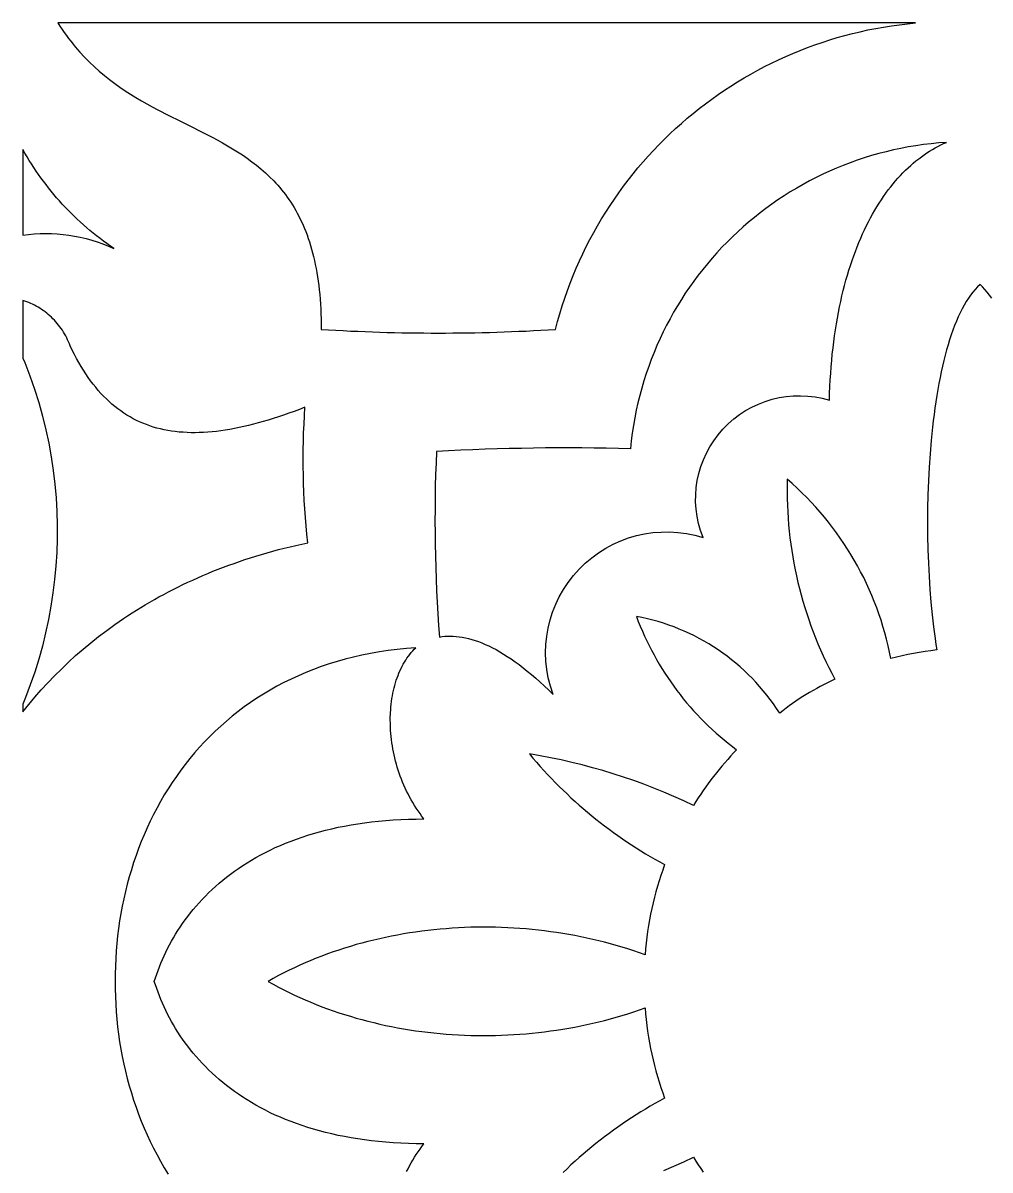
# Model space of a CAD drawing. Extents: x -4950 to -2150, y -1354 to 1346.
# Drawn here: x -4249.8 to -4099, y 516.7 to 695.6 of the extents above; entities that cross this region are included whole.
import ezdxf

# ---------------------------------------------------------------- set-up
doc = ezdxf.new("R2010")
doc.units = 0
doc.layers.add('LAYER_1', color=18, linetype='CONTINUOUS')

msp = doc.modelspace()

# ---------------------------------------------------------------- linework, layer by layer
at = {"layer": 'LAYER_1'}
for points in [[(-4244.39, 695.61), (-4244.07, 695.1), (-4243.74, 694.61), (-4243.41, 694.13), (-4243.07, 693.66), (-4242.73, 693.2), (-4242.39, 692.75), (-4242.03, 692.32), (-4241.68, 691.89), (-4241.32, 691.47), (-4240.96, 691.06), (-4240.22, 690.27), (-4239.47, 689.51), (-4238.7, 688.78), (-4237.93, 688.09), (-4237.14, 687.43), (-4236.34, 686.8), (-4235.53, 686.19), (-4234.71, 685.61), (-4233.88, 685.05), (-4233.05, 684.51), (-4232.21, 683.99), (-4231.37, 683.49), (-4230.52, 683), (-4229.66, 682.53), (-4228.81, 682.07), (-4227.1, 681.19), (-4225.39, 680.33), (-4223.69, 679.49), (-4222.01, 678.65), (-4220.35, 677.79), (-4219.54, 677.36), (-4218.73, 676.91), (-4217.93, 676.46), (-4217.15, 675.99), (-4216.37, 675.51), (-4215.61, 675.02), (-4214.86, 674.5), (-4214.13, 673.97), (-4213.41, 673.42), (-4212.71, 672.84), (-4212.03, 672.25), (-4211.36, 671.62), (-4210.71, 670.97), (-4210.4, 670.63), (-4210.09, 670.29), (-4209.78, 669.93), (-4209.49, 669.57), (-4209.19, 669.21), (-4208.9, 668.83), (-4208.62, 668.44), (-4208.35, 668.05), (-4208.08, 667.64), (-4207.81, 667.23), (-4207.55, 666.81), (-4207.3, 666.38), (-4207.06, 665.94), (-4206.82, 665.48), (-4206.59, 665.02), (-4206.36, 664.55), (-4206.14, 664.06), (-4205.93, 663.57), (-4205.73, 663.06), (-4205.53, 662.54), (-4205.35, 662.01), (-4205.17, 661.47), (-4204.99, 660.92), (-4204.83, 660.35), (-4204.67, 659.77), (-4204.52, 659.18), (-4204.38, 658.58), (-4204.24, 657.96), (-4204.12, 657.33), (-4204, 656.69), (-4203.9, 656.03), (-4203.8, 655.35), (-4203.71, 654.67), (-4203.63, 653.97), (-4203.55, 653.25), (-4203.49, 652.52), (-4203.44, 651.77), (-4203.39, 651.01), (-4203.36, 650.23), (-4203.33, 649.44), (-4203.32, 648.63), (-4203.31, 647.81, 0.030769), (-4166.79, 647.81), (-4166.46, 649.04), (-4166.11, 650.26), (-4165.74, 651.47), (-4165.34, 652.67), (-4164.92, 653.86), (-4164.48, 655.04), (-4164.02, 656.2), (-4163.54, 657.35), (-4163.04, 658.49), (-4162.51, 659.62), (-4161.97, 660.73), (-4161.4, 661.83), (-4160.81, 662.92), (-4160.21, 663.99), (-4159.58, 665.05), (-4158.94, 666.1), (-4158.27, 667.13), (-4157.59, 668.14), (-4156.89, 669.14), (-4156.17, 670.13), (-4155.43, 671.1), (-4154.68, 672.06), (-4153.91, 673), (-4153.12, 673.93), (-4152.31, 674.84), (-4151.49, 675.73), (-4150.65, 676.61), (-4149.8, 677.47), (-4148.93, 678.31), (-4148.04, 679.14), (-4147.14, 679.94), (-4146.22, 680.74), (-4145.29, 681.51), (-4144.35, 682.27), (-4143.39, 683), (-4142.41, 683.72), (-4141.43, 684.43), (-4140.43, 685.11), (-4139.41, 685.77), (-4138.39, 686.42), (-4137.35, 687.04), (-4136.3, 687.65), (-4135.23, 688.24), (-4134.16, 688.8), (-4133.07, 689.35), (-4131.98, 689.87), (-4130.87, 690.38), (-4129.75, 690.86), (-4128.62, 691.33), (-4127.49, 691.77), (-4126.34, 692.19), (-4125.18, 692.59), (-4124.01, 692.97), (-4122.84, 693.32), (-4121.65, 693.65), (-4120.46, 693.97), (-4119.26, 694.25), (-4118.05, 694.52), (-4116.83, 694.76), (-4115.61, 694.98), (-4114.38, 695.17), (-4113.14, 695.34), (-4111.9, 695.49), (-4110.65, 695.62)], [(-4105.8, 676.98), (-4107, 676.89), (-4108.2, 676.78), (-4109.39, 676.63), (-4110.58, 676.46), (-4111.75, 676.27), (-4112.92, 676.05), (-4114.07, 675.8), (-4115.22, 675.53), (-4116.36, 675.24), (-4117.49, 674.92), (-4118.61, 674.57), (-4119.71, 674.2), (-4120.81, 673.81), (-4121.9, 673.4), (-4122.97, 672.96), (-4124.04, 672.49), (-4125.09, 672.01), (-4126.13, 671.5), (-4127.15, 670.98), (-4128.17, 670.43), (-4129.16, 669.85), (-4130.15, 669.26), (-4131.12, 668.65), (-4132.08, 668.02), (-4133.02, 667.36), (-4133.95, 666.69), (-4134.87, 665.99), (-4135.76, 665.28), (-4136.65, 664.55), (-4137.51, 663.8), (-4138.36, 663.03), (-4139.19, 662.24), (-4140.01, 661.44), (-4140.81, 660.62), (-4141.59, 659.78), (-4142.35, 658.92), (-4143.09, 658.05), (-4143.82, 657.16), (-4144.53, 656.25), (-4145.21, 655.33), (-4145.88, 654.39), (-4146.53, 653.44), (-4147.15, 652.47), (-4147.76, 651.49), (-4148.35, 650.49), (-4148.91, 649.48), (-4149.45, 648.46), (-4149.98, 647.42), (-4150.47, 646.37), (-4150.95, 645.3), (-4151.4, 644.23), (-4151.84, 643.14), (-4152.24, 642.04), (-4152.63, 640.92), (-4152.99, 639.8), (-4153.32, 638.66), (-4153.63, 637.52), (-4153.92, 636.36), (-4154.18, 635.19), (-4154.41, 634.01), (-4154.62, 632.83), (-4154.8, 631.63), (-4154.96, 630.42), (-4155.08, 629.21, 0.020022), (-4185.33, 628.77), (-4185.41, 626.97), (-4185.47, 625.16), (-4185.52, 623.35), (-4185.55, 621.53), (-4185.57, 619.72), (-4185.58, 617.91), (-4185.57, 616.1), (-4185.55, 614.29), (-4185.51, 612.48), (-4185.46, 610.67), (-4185.4, 608.87), (-4185.32, 607.06), (-4185.22, 605.25), (-4185.12, 603.44), (-4185, 601.63), (-4184.86, 599.83), (-4184.45, 599.89), (-4184.04, 599.94), (-4183.61, 599.97), (-4183.17, 599.98), (-4182.72, 599.97), (-4182.27, 599.93), (-4181.8, 599.88), (-4181.32, 599.81), (-4180.84, 599.72), (-4180.34, 599.6), (-4179.84, 599.46), (-4179.32, 599.31), (-4178.8, 599.12), (-4178.27, 598.92), (-4177.73, 598.69), (-4177.18, 598.44), (-4176.62, 598.16), (-4176.05, 597.86), (-4175.47, 597.54), (-4174.88, 597.18), (-4174.29, 596.81), (-4173.68, 596.41), (-4173.07, 595.98), (-4172.44, 595.52), (-4171.81, 595.04), (-4171.17, 594.53), (-4170.52, 593.99), (-4169.86, 593.43), (-4169.2, 592.83), (-4168.52, 592.21), (-4167.84, 591.56), (-4167.15, 590.88, -0.625155), (-4143.77, 615.33, -0.629642), (-4124.05, 636.77), (-4124.02, 637.84), (-4123.98, 638.9), (-4123.92, 639.94), (-4123.85, 640.96), (-4123.78, 641.98), (-4123.69, 642.98), (-4123.6, 643.96), (-4123.49, 644.93), (-4123.37, 645.89), (-4123.25, 646.83), (-4123.11, 647.76), (-4122.96, 648.67), (-4122.81, 649.57), (-4122.64, 650.46), (-4122.47, 651.33), (-4122.29, 652.19), (-4122.1, 653.03), (-4121.9, 653.86), (-4121.69, 654.67), (-4121.47, 655.47), (-4121.25, 656.26), (-4121.01, 657.03), (-4120.77, 657.79), (-4120.53, 658.54), (-4120.27, 659.27), (-4120, 659.99), (-4119.73, 660.69), (-4119.45, 661.38), (-4119.17, 662.05), (-4118.88, 662.71), (-4118.58, 663.36), (-4118.27, 664), (-4117.96, 664.61), (-4117.64, 665.22), (-4117.31, 665.81), (-4116.98, 666.39), (-4116.65, 666.95), (-4116.3, 667.5), (-4115.95, 668.04), (-4115.6, 668.56), (-4115.24, 669.07), (-4114.87, 669.57), (-4114.5, 670.05), (-4114.13, 670.51), (-4113.75, 670.97), (-4113.36, 671.41), (-4112.98, 671.83), (-4112.58, 672.24), (-4112.18, 672.64), (-4111.78, 673.03), (-4111.38, 673.4), (-4110.97, 673.76), (-4110.55, 674.1), (-4110.13, 674.43), (-4109.71, 674.75), (-4109.29, 675.05), (-4108.86, 675.34), (-4108.43, 675.61), (-4108, 675.88), (-4107.56, 676.12), (-4107.13, 676.36), (-4106.69, 676.58), (-4106.24, 676.79)], [(-4249.84, 643.33), (-4249.55, 642.64), (-4248.76, 640.57), (-4248.03, 638.48), (-4247.37, 636.39), (-4246.78, 634.28), (-4246.26, 632.17), (-4245.81, 630.05), (-4245.42, 627.93), (-4245.1, 625.8), (-4244.85, 623.67), (-4244.66, 621.54), (-4244.54, 619.41), (-4244.49, 617.28), (-4244.49, 615.16), (-4244.56, 613.04), (-4244.7, 610.92), (-4244.9, 608.81), (-4245.16, 606.71), (-4245.48, 604.63), (-4245.86, 602.55), (-4246.31, 600.48), (-4246.81, 598.43), (-4247.38, 596.39), (-4248, 594.37), (-4248.69, 592.37), (-4249.43, 590.39), (-4249.84, 589.38), (-4249.84, 588.14), (-4248.92, 589.3), (-4247.97, 590.44), (-4246.98, 591.57), (-4245.97, 592.68), (-4244.93, 593.77), (-4243.85, 594.84), (-4242.75, 595.9), (-4241.62, 596.93), (-4240.45, 597.95), (-4239.26, 598.94), (-4238.03, 599.91), (-4236.78, 600.86), (-4235.49, 601.79), (-4234.84, 602.25), (-4234.18, 602.7), (-4233.51, 603.14), (-4232.83, 603.58), (-4232.15, 604.02), (-4231.46, 604.44), (-4230.76, 604.86), (-4230.05, 605.28), (-4229.34, 605.69), (-4228.62, 606.09), (-4227.89, 606.48), (-4227.16, 606.87), (-4226.41, 607.26), (-4225.66, 607.63), (-4224.9, 608), (-4224.14, 608.37), (-4223.36, 608.72), (-4222.58, 609.07), (-4221.79, 609.42), (-4221, 609.75), (-4220.2, 610.08), (-4219.38, 610.4), (-4218.57, 610.72), (-4217.74, 611.02), (-4216.91, 611.32), (-4216.07, 611.62), (-4215.22, 611.9), (-4214.36, 612.18), (-4213.5, 612.45), (-4212.63, 612.71), (-4211.75, 612.97), (-4210.87, 613.22), (-4209.98, 613.46), (-4209.08, 613.69), (-4208.17, 613.91), (-4207.26, 614.13), (-4206.33, 614.34), (-4205.4, 614.54, -0.045249), (-4205.85, 635.67), (-4206.7, 635.34), (-4207.54, 635.03), (-4208.37, 634.73), (-4209.19, 634.44), (-4210, 634.17), (-4210.8, 633.91), (-4211.59, 633.67), (-4212.37, 633.43), (-4213.14, 633.22), (-4213.9, 633.02), (-4214.66, 632.83), (-4215.4, 632.65), (-4216.13, 632.49), (-4216.86, 632.35), (-4217.58, 632.22), (-4218.28, 632.1), (-4218.98, 632), (-4219.67, 631.91), (-4220.35, 631.84), (-4221.02, 631.78), (-4221.68, 631.74), (-4222.34, 631.71), (-4222.98, 631.7), (-4223.62, 631.7), (-4224.25, 631.72), (-4224.86, 631.76), (-4225.47, 631.8), (-4226.08, 631.87), (-4226.67, 631.95), (-4227.25, 632.05), (-4227.83, 632.16), (-4228.4, 632.29), (-4228.96, 632.43), (-4229.51, 632.59), (-4230.05, 632.77), (-4230.59, 632.96), (-4231.12, 633.17), (-4231.64, 633.39), (-4232.15, 633.63), (-4232.65, 633.89), (-4233.14, 634.16), (-4233.63, 634.46), (-4234.11, 634.76), (-4234.58, 635.09), (-4235.05, 635.43), (-4235.51, 635.79), (-4235.95, 636.16), (-4236.4, 636.56), (-4236.83, 636.97), (-4237.26, 637.4), (-4237.68, 637.84), (-4238.09, 638.3), (-4238.49, 638.78), (-4238.89, 639.28), (-4239.28, 639.8), (-4239.66, 640.33), (-4240.04, 640.88), (-4240.41, 641.45), (-4240.77, 642.04), (-4241.12, 642.64), (-4241.47, 643.26), (-4241.81, 643.91), (-4242.14, 644.57), (-4242.47, 645.24), (-4242.59, 645.57), (-4242.73, 645.89), (-4242.87, 646.21), (-4243.02, 646.52), (-4243.17, 646.82), (-4243.34, 647.11), (-4243.51, 647.4), (-4243.69, 647.69), (-4243.88, 647.96), (-4244.08, 648.23), (-4244.28, 648.5), (-4244.49, 648.75), (-4244.71, 649), (-4244.93, 649.25), (-4245.16, 649.48), (-4245.39, 649.71), (-4245.64, 649.93), (-4245.88, 650.14), (-4246.13, 650.35), (-4246.39, 650.55), (-4246.66, 650.74), (-4246.92, 650.93), (-4247.2, 651.1), (-4247.47, 651.27), (-4247.76, 651.43), (-4248.04, 651.58), (-4248.33, 651.73), (-4248.63, 651.86), (-4248.93, 651.99), (-4249.23, 652.11), (-4249.53, 652.22), (-4249.84, 652.32)]]:
    msp.add_lwpolyline(points, format="xyb", close=True, dxfattribs=at)
msp.add_lwpolyline([(-4235.64, 660.44), (-4236.2, 660.82), (-4236.75, 661.21), (-4237.29, 661.6), (-4237.82, 662), (-4238.35, 662.41), (-4238.88, 662.83), (-4239.39, 663.25), (-4239.9, 663.68), (-4240.4, 664.12), (-4240.89, 664.57), (-4241.38, 665.02), (-4241.86, 665.47), (-4242.33, 665.94), (-4242.8, 666.41), (-4243.25, 666.89), (-4243.7, 667.37), (-4244.15, 667.86), (-4244.58, 668.35), (-4245.01, 668.85), (-4245.43, 669.36), (-4245.84, 669.87), (-4246.24, 670.39), (-4246.64, 670.92), (-4247.03, 671.45), (-4247.41, 671.98), (-4247.78, 672.52), (-4248.14, 673.06), (-4248.5, 673.62), (-4248.85, 674.17), (-4249.19, 674.73), (-4249.52, 675.3), (-4249.84, 675.86), (-4249.84, 662.52), (-4248.96, 662.63), (-4248.07, 662.71), (-4247.17, 662.76), (-4246.28, 662.78), (-4245.38, 662.76), (-4244.48, 662.71), (-4243.58, 662.63), (-4242.68, 662.51), (-4241.79, 662.37), (-4240.89, 662.19), (-4240, 661.98), (-4239.12, 661.73), (-4238.24, 661.46), (-4237.36, 661.15), (-4236.5, 660.81)], close=True, dxfattribs=at)
msp.add_lwpolyline([(-4098.72, 652.68), (-4099.07, 653.17), (-4099.43, 653.63), (-4099.79, 654.05), (-4100.17, 654.44), (-4100.55, 654.8), (-4100.94, 654.44), (-4101.31, 654.05), (-4101.68, 653.63), (-4102.03, 653.17), (-4102.38, 652.68), (-4102.71, 652.16), (-4103.04, 651.61), (-4103.36, 651.03), (-4103.66, 650.42), (-4103.96, 649.78), (-4104.25, 649.12), (-4104.53, 648.43), (-4104.79, 647.71), (-4105.05, 646.97), (-4105.3, 646.21), (-4105.54, 645.43), (-4105.78, 644.62), (-4106, 643.79), (-4106.21, 642.95), (-4106.42, 642.08), (-4106.61, 641.2), (-4106.8, 640.29), (-4106.97, 639.37), (-4107.14, 638.44), (-4107.3, 637.49), (-4107.45, 636.53), (-4107.6, 635.55), (-4107.73, 634.56), (-4107.86, 633.56), (-4107.97, 632.55), (-4108.08, 631.53), (-4108.18, 630.5), (-4108.36, 628.41), (-4108.5, 626.3), (-4108.61, 624.17), (-4108.69, 622.03), (-4108.74, 619.88), (-4108.75, 617.73), (-4108.74, 615.6), (-4108.69, 613.47), (-4108.62, 611.37), (-4108.52, 609.29), (-4108.38, 607.25), (-4108.22, 605.26), (-4108.04, 603.31), (-4107.82, 601.41), (-4107.58, 599.58), (-4107.44, 598.69), (-4107.31, 597.82), (-4108.22, 597.7), (-4109.13, 597.57), (-4110.03, 597.43), (-4110.93, 597.26), (-4111.82, 597.08), (-4112.71, 596.89), (-4113.59, 596.68), (-4114.47, 596.46), (-4114.67, 597.47), (-4114.9, 598.48), (-4115.14, 599.48), (-4115.41, 600.48), (-4115.7, 601.47), (-4116, 602.45), (-4116.33, 603.43), (-4116.68, 604.39), (-4117.05, 605.35), (-4117.44, 606.3), (-4117.84, 607.24), (-4118.27, 608.17), (-4118.71, 609.1), (-4119.18, 610.01), (-4119.66, 610.91), (-4120.17, 611.8), (-4120.69, 612.69), (-4121.23, 613.56), (-4121.78, 614.42), (-4122.36, 615.27), (-4122.95, 616.1), (-4123.56, 616.93), (-4124.19, 617.74), (-4124.84, 618.54), (-4125.5, 619.33), (-4126.19, 620.1), (-4126.88, 620.86), (-4127.6, 621.61), (-4128.33, 622.34), (-4129.08, 623.05), (-4129.84, 623.76), (-4130.62, 624.45), (-4130.64, 623.43), (-4130.65, 622.41), (-4130.64, 621.39), (-4130.61, 620.38), (-4130.56, 619.36), (-4130.5, 618.35), (-4130.42, 617.34), (-4130.33, 616.33), (-4130.21, 615.32), (-4130.09, 614.32), (-4129.94, 613.32), (-4129.78, 612.32), (-4129.6, 611.33), (-4129.41, 610.33), (-4129.2, 609.35), (-4128.97, 608.36), (-4128.73, 607.38), (-4128.47, 606.4), (-4128.2, 605.43), (-4127.91, 604.46), (-4127.6, 603.5), (-4127.28, 602.54), (-4126.95, 601.59), (-4126.59, 600.64), (-4126.22, 599.7), (-4125.84, 598.76), (-4125.44, 597.83), (-4125.02, 596.91), (-4124.59, 595.99), (-4124.14, 595.07), (-4123.68, 594.17), (-4123.2, 593.27), (-4124.35, 592.71), (-4125.48, 592.13), (-4126.04, 591.82), (-4126.59, 591.51), (-4127.14, 591.19), (-4127.68, 590.86), (-4128.22, 590.53), (-4128.75, 590.18), (-4129.28, 589.83), (-4129.8, 589.47), (-4130.31, 589.1), (-4130.82, 588.72), (-4131.32, 588.33), (-4131.81, 587.93, 0.209037), (-4154.16, 603.04), (-4153.87, 602.27), (-4153.56, 601.5), (-4153.23, 600.74), (-4152.89, 599.98), (-4152.54, 599.23), (-4152.18, 598.49), (-4151.8, 597.76), (-4151.41, 597.03), (-4151.01, 596.31), (-4150.6, 595.6), (-4150.17, 594.9), (-4149.73, 594.2), (-4149.28, 593.51), (-4148.81, 592.84), (-4148.34, 592.17), (-4147.85, 591.51), (-4147.35, 590.85), (-4146.84, 590.21), (-4146.32, 589.58), (-4145.78, 588.95), (-4145.24, 588.34), (-4144.68, 587.73), (-4144.11, 587.13), (-4143.53, 586.55), (-4142.94, 585.97), (-4142.35, 585.41), (-4141.73, 584.85), (-4141.11, 584.31), (-4140.48, 583.78), (-4139.84, 583.26), (-4139.19, 582.74), (-4138.53, 582.24), (-4139, 581.75), (-4139.47, 581.24), (-4139.92, 580.73), (-4140.38, 580.22), (-4140.82, 579.69), (-4141.26, 579.17), (-4141.69, 578.63), (-4142.11, 578.09), (-4142.53, 577.55), (-4142.94, 577), (-4143.34, 576.44), (-4143.74, 575.88), (-4144.13, 575.31), (-4144.51, 574.73), (-4144.88, 574.15), (-4145.25, 573.57), (-4146.77, 574.28), (-4148.31, 574.97), (-4149.86, 575.63), (-4151.42, 576.26), (-4152.99, 576.86), (-4154.57, 577.43), (-4156.16, 577.98), (-4157.76, 578.5), (-4159.37, 578.99), (-4160.99, 579.45), (-4162.61, 579.88), (-4164.25, 580.28), (-4165.89, 580.66), (-4167.54, 581), (-4169.19, 581.32), (-4170.85, 581.61), (-4170.3, 580.95), (-4169.74, 580.3), (-4169.17, 579.66), (-4168.59, 579.02), (-4168.01, 578.39), (-4167.42, 577.77), (-4166.82, 577.15), (-4166.21, 576.54), (-4165.6, 575.94), (-4164.98, 575.35), (-4164.36, 574.77), (-4163.73, 574.19), (-4163.09, 573.62), (-4162.44, 573.06), (-4161.79, 572.5), (-4161.13, 571.96), (-4160.46, 571.42), (-4159.79, 570.89), (-4159.11, 570.37), (-4158.43, 569.85), (-4157.74, 569.35), (-4157.04, 568.85), (-4156.34, 568.36), (-4155.63, 567.88), (-4154.92, 567.4), (-4154.2, 566.94), (-4153.47, 566.48), (-4152.74, 566.03), (-4152, 565.59), (-4151.26, 565.16), (-4150.51, 564.74), (-4149.76, 564.33), (-4150.06, 563.49), (-4150.34, 562.65), (-4150.61, 561.81), (-4150.87, 560.95), (-4151.12, 560.09), (-4151.34, 559.23), (-4151.56, 558.35), (-4151.76, 557.48), (-4151.94, 556.59), (-4152.11, 555.7), (-4152.27, 554.81), (-4152.41, 553.91), (-4152.53, 553.01), (-4152.64, 552.1), (-4152.73, 551.18), (-4152.8, 550.27), (-4153.69, 550.58), (-4154.58, 550.88), (-4155.48, 551.17), (-4156.38, 551.45), (-4157.29, 551.72), (-4158.2, 551.97), (-4159.12, 552.22), (-4160.04, 552.45), (-4160.97, 552.67), (-4161.9, 552.87), (-4162.83, 553.07), (-4163.77, 553.25), (-4164.71, 553.43), (-4165.65, 553.58), (-4166.6, 553.73), (-4167.54, 553.87), (-4168.5, 553.99), (-4169.45, 554.11), (-4170.4, 554.21), (-4171.36, 554.29), (-4172.32, 554.37), (-4173.28, 554.43), (-4174.23, 554.49), (-4175.2, 554.53), (-4176.16, 554.55), (-4177.12, 554.57), (-4178.08, 554.57), (-4179.04, 554.57), (-4180, 554.55), (-4180.96, 554.51), (-4181.92, 554.47), (-4182.88, 554.41), (-4183.83, 554.34), (-4184.79, 554.26), (-4185.74, 554.17), (-4186.69, 554.06), (-4187.64, 553.95), (-4188.59, 553.82), (-4189.53, 553.67), (-4190.47, 553.52), (-4191.41, 553.35), (-4192.35, 553.18), (-4193.28, 552.98), (-4194.2, 552.78), (-4195.13, 552.57), (-4196.05, 552.34), (-4196.96, 552.1), (-4197.87, 551.85), (-4198.77, 551.58), (-4199.67, 551.3), (-4200.57, 551.01), (-4201.46, 550.71), (-4202.34, 550.4), (-4203.22, 550.07), (-4204.09, 549.73), (-4204.95, 549.38), (-4205.81, 549.02), (-4206.66, 548.64), (-4207.5, 548.25), (-4208.33, 547.85), (-4209.16, 547.44), (-4209.98, 547.01), (-4210.79, 546.57), (-4211.59, 546.12), (-4210.79, 545.67), (-4209.98, 545.23), (-4209.16, 544.81), (-4208.33, 544.39), (-4207.5, 543.99), (-4206.66, 543.6), (-4205.81, 543.23), (-4204.95, 542.86), (-4204.09, 542.51), (-4203.22, 542.17), (-4202.34, 541.85), (-4201.46, 541.53), (-4200.57, 541.23), (-4199.67, 540.94), (-4198.77, 540.67), (-4197.87, 540.4), (-4196.96, 540.15), (-4196.05, 539.91), (-4195.13, 539.68), (-4194.2, 539.47), (-4193.28, 539.26), (-4192.35, 539.07), (-4191.41, 538.89), (-4190.47, 538.73), (-4189.53, 538.57), (-4188.59, 538.43), (-4187.64, 538.3), (-4186.69, 538.18), (-4185.74, 538.08), (-4184.79, 537.98), (-4183.83, 537.9), (-4182.88, 537.83), (-4181.92, 537.78), (-4180.96, 537.73), (-4180, 537.7), (-4179.04, 537.68), (-4178.08, 537.67), (-4177.12, 537.68), (-4176.16, 537.69), (-4175.2, 537.72), (-4174.23, 537.76), (-4173.28, 537.81), (-4172.32, 537.88), (-4171.36, 537.95), (-4170.4, 538.04), (-4169.45, 538.14), (-4168.5, 538.25), (-4167.54, 538.38), (-4166.6, 538.51), (-4165.65, 538.66), (-4164.71, 538.82), (-4163.77, 538.99), (-4162.83, 539.18), (-4161.9, 539.37), (-4160.97, 539.58), (-4160.04, 539.8), (-4159.12, 540.03), (-4158.2, 540.27), (-4157.29, 540.53), (-4156.38, 540.8), (-4155.48, 541.07), (-4154.58, 541.36), (-4153.69, 541.67), (-4152.8, 541.98), (-4152.73, 541.06), (-4152.64, 540.15), (-4152.53, 539.24), (-4152.41, 538.34), (-4152.27, 537.44), (-4152.11, 536.54), (-4151.94, 535.65), (-4151.76, 534.77), (-4151.56, 533.89), (-4151.34, 533.02), (-4151.12, 532.15), (-4150.87, 531.29), (-4150.61, 530.44), (-4150.34, 529.59), (-4150.06, 528.75), (-4149.76, 527.92), (-4150.51, 527.5), (-4151.26, 527.08), (-4152, 526.65), (-4152.74, 526.21), (-4153.47, 525.76), (-4154.2, 525.31), (-4154.92, 524.84), (-4155.63, 524.37), (-4156.34, 523.89), (-4157.04, 523.4), (-4157.74, 522.9), (-4158.43, 522.39), (-4159.11, 521.88), (-4159.79, 521.36), (-4160.46, 520.83), (-4161.13, 520.29), (-4161.79, 519.74), (-4162.44, 519.19), (-4163.09, 518.63), (-4163.73, 518.06), (-4164.36, 517.48), (-4164.98, 516.89), (-4165.6, 516.3)], format="xyb", dxfattribs=at)
for points in [[(-4190.01, 516.44), (-4189.78, 516.9), (-4189.54, 517.35), (-4189.3, 517.8), (-4189.04, 518.24), (-4188.77, 518.68), (-4188.5, 519.11), (-4188.21, 519.54), (-4187.91, 519.96), (-4187.61, 520.38), (-4187.29, 520.79), (-4188.52, 520.8), (-4189.73, 520.83), (-4190.92, 520.88), (-4192.09, 520.95), (-4193.23, 521.03), (-4194.36, 521.13), (-4195.46, 521.25), (-4196.55, 521.39), (-4197.61, 521.54), (-4198.66, 521.71), (-4199.68, 521.9), (-4200.69, 522.1), (-4201.67, 522.32), (-4202.64, 522.55), (-4203.59, 522.8), (-4204.51, 523.06), (-4205.42, 523.33), (-4206.31, 523.62), (-4207.18, 523.93), (-4208.03, 524.24), (-4208.87, 524.57), (-4209.68, 524.92), (-4210.48, 525.27), (-4211.26, 525.63), (-4212.02, 526.01), (-4212.76, 526.4), (-4213.49, 526.8), (-4214.2, 527.21), (-4214.89, 527.63), (-4215.56, 528.06), (-4216.22, 528.5), (-4216.86, 528.95), (-4217.48, 529.4), (-4218.09, 529.87), (-4218.68, 530.34), (-4219.25, 530.82), (-4219.81, 531.31), (-4220.35, 531.81), (-4220.88, 532.31), (-4221.39, 532.82), (-4221.89, 533.34), (-4222.37, 533.86), (-4222.83, 534.38), (-4223.28, 534.92), (-4223.72, 535.45), (-4224.14, 535.99), (-4224.54, 536.54), (-4224.93, 537.09), (-4225.31, 537.64), (-4225.67, 538.2), (-4226.02, 538.76), (-4226.36, 539.32), (-4226.68, 539.88), (-4226.99, 540.45), (-4227.28, 541.01), (-4227.56, 541.58), (-4227.83, 542.15), (-4228.08, 542.72), (-4228.33, 543.29), (-4228.56, 543.86), (-4228.77, 544.42), (-4228.98, 544.99), (-4229.17, 545.56), (-4229.35, 546.12), (-4229.17, 546.69), (-4228.98, 547.25), (-4228.77, 547.82), (-4228.56, 548.39), (-4228.33, 548.96), (-4228.08, 549.53), (-4227.83, 550.1), (-4227.56, 550.67), (-4227.28, 551.23), (-4226.99, 551.8), (-4226.68, 552.37), (-4226.36, 552.93), (-4226.02, 553.49), (-4225.67, 554.05), (-4225.31, 554.6), (-4224.93, 555.16), (-4224.54, 555.71), (-4224.14, 556.25), (-4223.72, 556.79), (-4223.28, 557.33), (-4222.83, 557.86), (-4222.37, 558.39), (-4221.89, 558.91), (-4221.39, 559.43), (-4220.88, 559.94), (-4220.35, 560.44), (-4219.81, 560.93), (-4219.25, 561.42), (-4218.68, 561.9), (-4218.09, 562.38), (-4217.48, 562.84), (-4216.86, 563.3), (-4216.22, 563.75), (-4215.56, 564.19), (-4214.89, 564.62), (-4214.2, 565.04), (-4213.49, 565.45), (-4212.76, 565.85), (-4212.02, 566.23), (-4211.26, 566.61), (-4210.48, 566.98), (-4209.68, 567.33), (-4208.87, 567.67), (-4208.03, 568), (-4207.18, 568.32), (-4206.31, 568.62), (-4205.42, 568.91), (-4204.51, 569.19), (-4203.59, 569.45), (-4202.64, 569.7), (-4201.67, 569.93), (-4200.69, 570.15), (-4199.68, 570.35), (-4198.66, 570.53), (-4197.61, 570.7), (-4196.55, 570.86), (-4195.46, 570.99), (-4194.36, 571.11), (-4193.23, 571.22), (-4192.09, 571.3), (-4190.92, 571.37), (-4189.73, 571.41), (-4188.52, 571.44), (-4187.29, 571.45), (-4187.61, 571.86), (-4187.91, 572.28), (-4188.21, 572.71), (-4188.5, 573.13), (-4188.77, 573.57), (-4189.04, 574.01), (-4189.3, 574.45), (-4189.54, 574.9), (-4189.78, 575.35), (-4190.01, 575.8), (-4190.22, 576.26), (-4190.43, 576.72), (-4190.62, 577.19), (-4190.81, 577.65), (-4190.99, 578.12), (-4191.15, 578.59), (-4191.31, 579.07), (-4191.46, 579.54), (-4191.6, 580.02), (-4191.72, 580.49), (-4191.84, 580.97), (-4191.95, 581.45), (-4192.05, 581.92), (-4192.14, 582.4), (-4192.22, 582.88), (-4192.3, 583.35), (-4192.36, 583.83), (-4192.41, 584.3), (-4192.49, 585.25), (-4192.53, 586.18), (-4192.54, 587.1), (-4192.51, 588.01), (-4192.48, 588.46), (-4192.45, 588.91), (-4192.4, 589.35), (-4192.35, 589.79), (-4192.28, 590.22), (-4192.21, 590.64), (-4192.13, 591.07), (-4192.04, 591.48), (-4191.95, 591.89), (-4191.84, 592.29), (-4191.73, 592.69), (-4191.61, 593.08), (-4191.48, 593.46), (-4191.34, 593.84), (-4191.19, 594.21), (-4191.04, 594.57), (-4190.87, 594.92), (-4190.7, 595.26), (-4190.52, 595.6), (-4190.34, 595.92), (-4190.14, 596.24), (-4189.94, 596.54), (-4189.73, 596.84), (-4189.51, 597.13), (-4189.28, 597.4), (-4189.05, 597.67), (-4188.81, 597.92), (-4188.56, 598.17), (-4190.02, 598.06), (-4191.45, 597.91), (-4192.86, 597.73), (-4194.25, 597.52), (-4195.62, 597.28), (-4196.96, 597.01), (-4198.28, 596.71), (-4199.58, 596.38), (-4200.85, 596.02), (-4202.1, 595.63), (-4203.33, 595.21), (-4204.54, 594.77), (-4205.72, 594.3), (-4206.88, 593.8), (-4208.01, 593.28), (-4209.13, 592.73), (-4210.22, 592.15), (-4211.28, 591.55), (-4212.33, 590.93), (-4213.35, 590.28), (-4214.34, 589.61), (-4215.32, 588.92), (-4216.27, 588.21), (-4217.2, 587.47), (-4218.11, 586.71), (-4218.99, 585.94), (-4219.85, 585.14), (-4220.69, 584.32), (-4221.5, 583.49), (-4222.29, 582.63), (-4223.06, 581.76), (-4223.8, 580.87), (-4224.52, 579.96), (-4225.22, 579.04), (-4225.9, 578.1), (-4226.55, 577.14), (-4227.18, 576.17), (-4227.79, 575.19), (-4228.37, 574.19), (-4228.93, 573.18), (-4229.47, 572.15), (-4229.98, 571.11), (-4230.47, 570.06), (-4230.94, 569), (-4231.38, 567.93), (-4231.81, 566.85), (-4232.2, 565.75), (-4232.58, 564.65), (-4232.93, 563.54), (-4233.26, 562.42), (-4233.57, 561.29), (-4233.85, 560.16), (-4234.11, 559.01), (-4234.35, 557.86), (-4234.56, 556.71), (-4234.76, 555.55), (-4234.92, 554.38), (-4235.07, 553.21), (-4235.19, 552.04), (-4235.29, 550.86), (-4235.36, 549.68), (-4235.42, 548.5), (-4235.45, 547.31), (-4235.45, 546.12), (-4235.45, 544.94), (-4235.42, 543.75), (-4235.36, 542.57), (-4235.29, 541.39), (-4235.19, 540.21), (-4235.07, 539.03), (-4234.92, 537.86), (-4234.76, 536.7), (-4234.56, 535.54), (-4234.35, 534.38), (-4234.11, 533.23), (-4233.85, 532.09), (-4233.57, 530.96), (-4233.26, 529.83), (-4232.93, 528.71), (-4232.58, 527.6), (-4232.2, 526.49), (-4231.81, 525.4), (-4231.38, 524.32), (-4230.94, 523.24), (-4230.47, 522.18), (-4229.98, 521.13), (-4229.47, 520.09), (-4228.93, 519.07), (-4228.37, 518.06), (-4227.79, 517.06), (-4227.18, 516.07)], [(-4149.86, 516.62), (-4148.31, 517.28), (-4146.77, 517.96), (-4145.25, 518.68), (-4144.88, 518.09), (-4144.51, 517.51), (-4144.13, 516.94), (-4143.74, 516.37)]]:
    msp.add_lwpolyline(points, dxfattribs=at)

doc.saveas('drawing.dxf')
